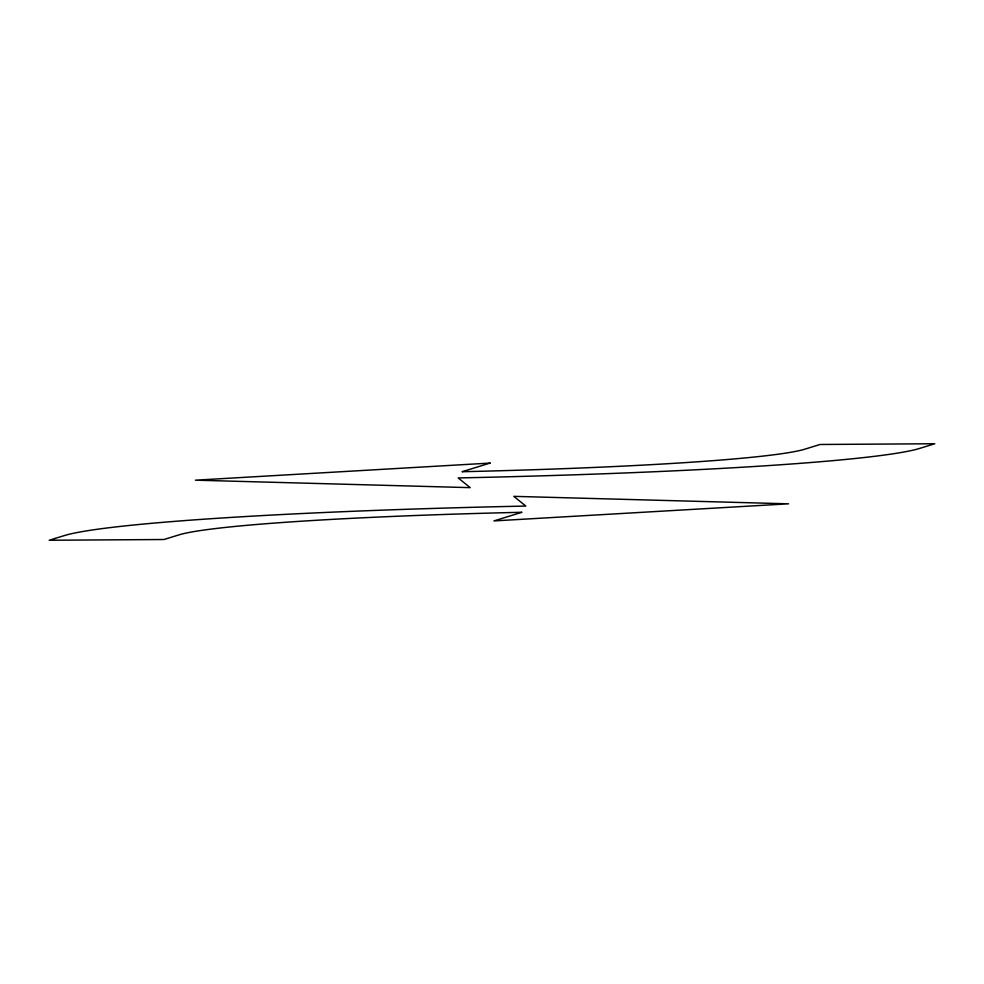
<?xml version="1.0" encoding="UTF-8"?>
<svg xmlns="http://www.w3.org/2000/svg" width="984" height="984" viewBox="0 0 984 984"><rect width="100%" height="100%" fill="white"/><g stroke="black" fill="none" stroke-linecap="round" stroke-linejoin="round"><path stroke-width="1.48" d="M54.944 538.482L49.2 540.253L163.934 539.515L178.83 534.927A403.993 21.144 -0.9 0 1 521.951 512.283L493.919 520.917L788.578 503.82L513.796 496.354L525.825 506.059A520.524 27.244 -0.9 0 0 65.19 535.333L54.944 538.482M490.081 463.083L462.049 471.717A403.993 21.144 -0.9 0 0 805.17 449.073L820.066 444.485L934.8 443.747L918.81 448.667A520.524 27.244 -0.9 0 1 458.175 477.941L470.204 487.646L195.422 480.18L490.081 463.083"/></g></svg>
